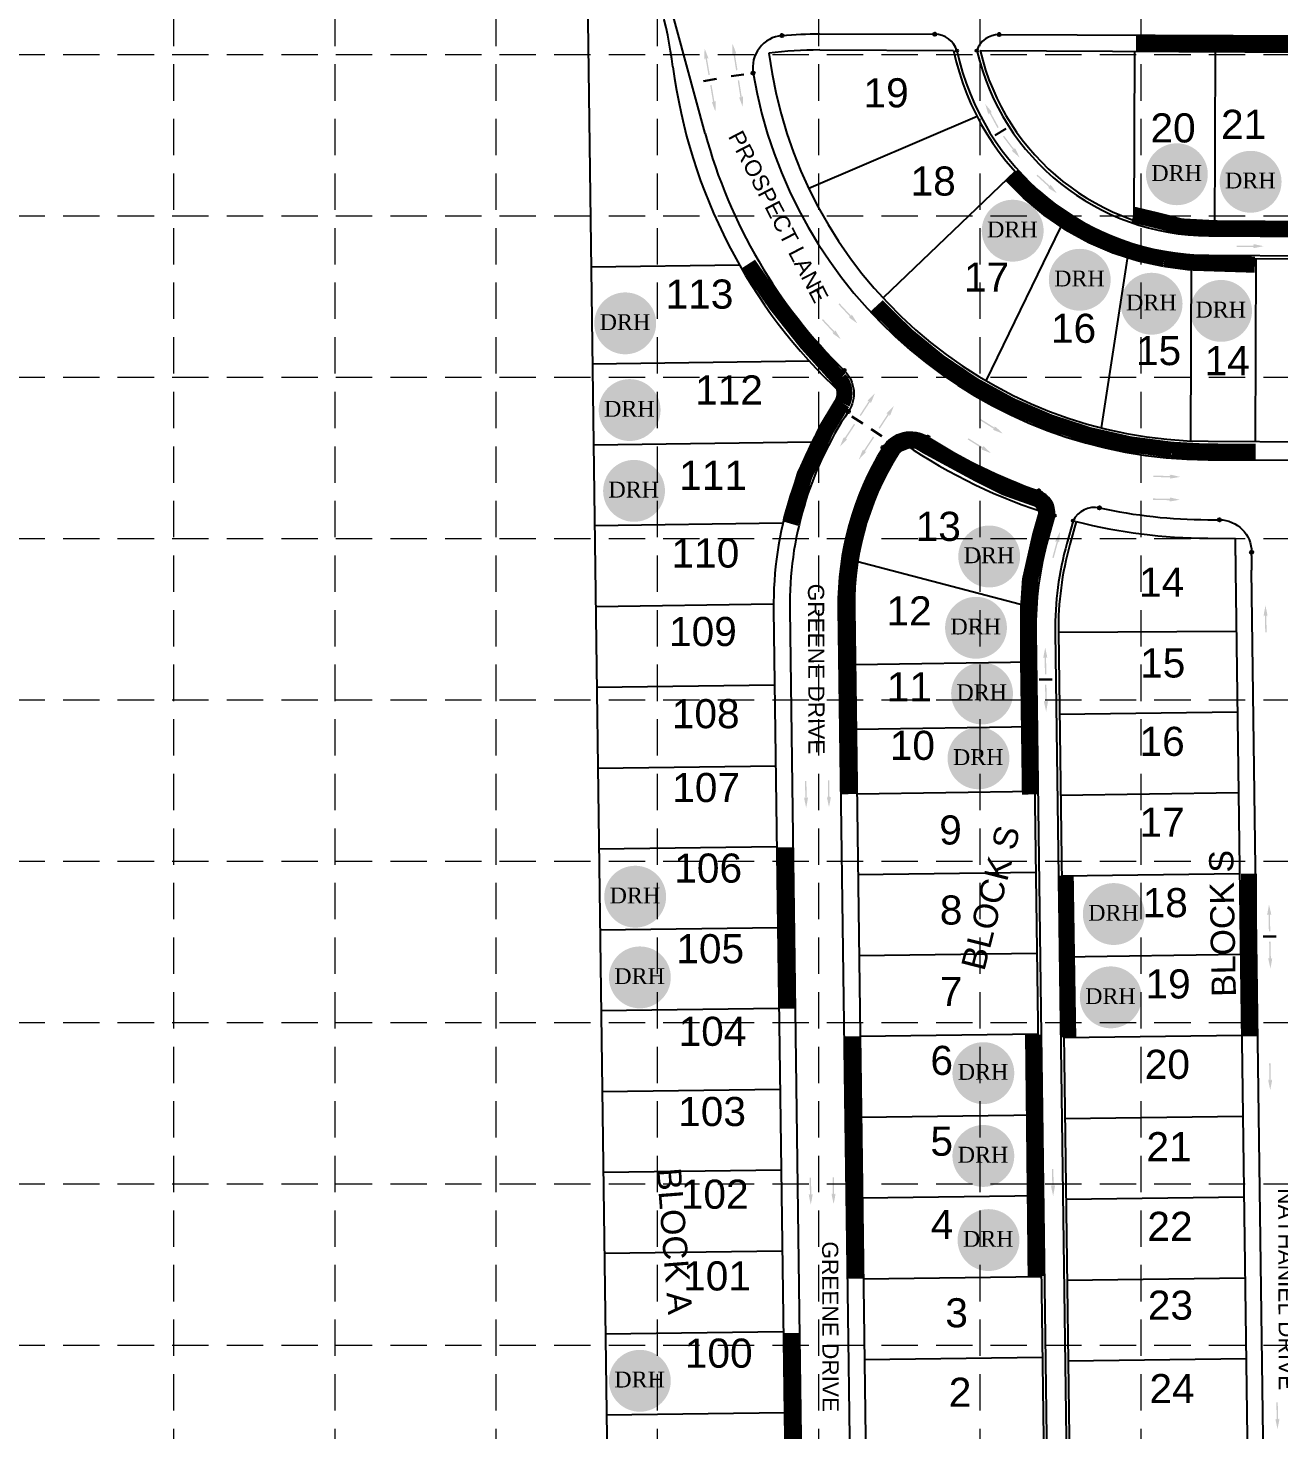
# Model space of a CAD drawing. Header units: inches. Extents: x -5337 to 1057, y 15227 to 19227.
# Drawn here: x -3128 to -2354, y 17872 to 18739 of the extents above; entities that cross this region are included whole.
import ezdxf
from ezdxf.enums import TextEntityAlignment as Align

# ---------------------------------------------------------------- set-up
doc = ezdxf.new("R2010")
doc.units = ezdxf.units.IN
doc.header["$LTSCALE"] = 150
doc.header["$MEASUREMENT"] = 0
doc.linetypes.add('HIDDEN', pattern=[0.375, 0.25, -0.125])
for name, color, linetype in [('1 BLOCK NUMBERS', 7, 'Continuous'), ('1 LOT NUMBER', 7, 'Continuous'), ('BASE', 7, 'Continuous'), ('EROSION BLANKET', 84, 'Continuous'), ('grid', 7, 'HIDDEN'), ('LOT NUM', 7, 'Continuous'), ('LOTLINE', 7, 'Continuous'), ('PAVING', 7, 'Continuous'), ('ROW', 7, 'Continuous')]:
    doc.layers.add(name, color=color, linetype=linetype)
doc.styles.add('DRHorton', font='dutcheb.ttf')
doc.styles.get("Standard").update_dxf_attribs({"font": 'ARIAL.TTF', "height": 25})

# ---------------------------------------------------------------- blocks, each defined once
blk = doc.blocks.new('DRHorton')
h = blk.add_hatch(color=1)
h.paths.add_polyline_path([(78.7, 25.78, 1), (40.43, 25.78, 1)])
h.paths.add_polyline_path([(42.33, 17.91), (76.5, 17.91), (76.5, 34.87), (42.33, 34.87)], flags=24)
at = {"layer": 'BASE', "color": 176, "style": 'DRHorton'}
blk.add_text('DRH', height=9.814, dxfattribs=at).set_placement((59.39, 21.64), align=Align.CENTER)

msp = doc.modelspace()

# ---------------------------------------------------------------- hatches: boundary and pattern name
at = {"layer": 'PAVING', "linetype": 'Continuous', "lineweight": 30}
h = msp.add_hatch(color=256, dxfattribs=at)
edge = h.paths.add_edge_path()
edge.add_line((-2708.91, 18720.16), (-2708.5, 18720.78))
edge.add_line((-2708.5, 18720.78), (-2706.69, 18710.35))
edge.add_line((-2706.69, 18710.35), (-2705.85, 18710.5))
edge.add_line((-2705.85, 18710.5), (-2707.66, 18720.92))
edge.add_line((-2707.66, 18720.92), (-2706.96, 18720.49))
edge.add_line((-2706.96, 18720.49), (-2706.96, 18720.49))
edge.add_ellipse((-2707.02, 18721.03), major_axis=(0.096, -0.552), ratio=0.285714, start_angle=345.50328, end_angle=485.83153)
edge.add_line((-2706.94, 18721.37), (-2706.95, 18721.37))
edge.add_line((-2706.95, 18721.37), (-2709.09, 18726.81))
edge.add_line((-2709.09, 18726.81), (-2709.23, 18720.97))
edge.add_line((-2709.23, 18720.97), (-2709.23, 18720.97))
edge.add_ellipse((-2709.04, 18720.68), major_axis=(0.096, -0.552), ratio=0.285714, start_angle=235.27307, end_angle=377.18267)
edge.add_line((-2708.9, 18720.16), (-2708.91, 18720.16))
edge.add_line((-2708.91, 18720.16), (-2708.91, 18720.16))
edge.add_line((-2708.91, 18720.16), (-2708.91, 18720.16))
h = msp.add_hatch(color=256, dxfattribs=at)
edge = h.paths.add_edge_path()
edge.add_line((-2691.68, 18723.09), (-2691.27, 18723.7))
edge.add_line((-2691.27, 18723.7), (-2689.58, 18713.26))
edge.add_line((-2689.58, 18713.26), (-2688.73, 18713.39))
edge.add_line((-2688.73, 18713.39), (-2690.42, 18723.84))
edge.add_line((-2690.42, 18723.84), (-2689.74, 18723.39))
edge.add_line((-2689.74, 18723.39), (-2689.73, 18723.39))
edge.add_ellipse((-2689.78, 18723.93), major_axis=(0.089, -0.553), ratio=0.285714, start_angle=345.50328, end_angle=485.83153)
edge.add_line((-2689.71, 18724.28), (-2689.71, 18724.28))
edge.add_line((-2689.71, 18724.28), (-2691.79, 18729.75))
edge.add_line((-2691.79, 18729.75), (-2691.99, 18723.9))
edge.add_line((-2691.99, 18723.9), (-2691.99, 18723.91))
edge.add_ellipse((-2691.81, 18723.61), major_axis=(0.089, -0.553), ratio=0.285714, start_angle=235.27307, end_angle=377.18267)
edge.add_line((-2691.68, 18723.09), (-2691.68, 18723.09))
edge.add_line((-2691.68, 18723.09), (-2691.68, 18723.09))
edge.add_line((-2691.68, 18723.09), (-2691.68, 18723.09))
h = msp.add_hatch(color=256, dxfattribs=at)
edge = h.paths.add_edge_path()
edge.add_line((-2704.42, 18694.06), (-2703.83, 18693.61))
edge.add_line((-2703.83, 18693.61), (-2705.61, 18704.04))
edge.add_line((-2705.61, 18704.04), (-2704.76, 18704.19))
edge.add_line((-2704.76, 18704.19), (-2702.99, 18693.75))
edge.add_line((-2702.99, 18693.75), (-2702.48, 18694.4))
edge.add_line((-2702.48, 18694.4), (-2702.48, 18694.4))
edge.add_ellipse((-2702.35, 18693.87), major_axis=(-0.094, 0.552), ratio=0.285714, start_angle=-125.83153, end_angle=14.49672, ccw=False)
edge.add_line((-2702.16, 18693.57), (-2702.17, 18693.57))
edge.add_line((-2702.17, 18693.57), (-2702.37, 18687.72))
edge.add_line((-2702.37, 18687.72), (-2704.45, 18693.19))
edge.add_line((-2704.45, 18693.19), (-2704.45, 18693.19))
edge.add_ellipse((-2704.37, 18693.52), major_axis=(-0.094, 0.552), ratio=0.285714, start_angle=-17.18267, end_angle=124.72693, ccw=False)
edge.add_line((-2704.42, 18694.06), (-2704.42, 18694.06))
edge.add_line((-2704.42, 18694.06), (-2704.42, 18694.06))
edge.add_line((-2704.42, 18694.06), (-2704.42, 18694.06))
h = msp.add_hatch(color=256, dxfattribs=at)
edge = h.paths.add_edge_path()
edge.add_line((-2687.49, 18696.94), (-2686.91, 18696.48))
edge.add_line((-2686.91, 18696.48), (-2688.57, 18706.94))
edge.add_line((-2688.57, 18706.94), (-2687.72, 18707.07))
edge.add_line((-2687.72, 18707.07), (-2686.06, 18696.62))
edge.add_line((-2686.06, 18696.62), (-2685.55, 18697.26))
edge.add_line((-2685.55, 18697.26), (-2685.55, 18697.26))
edge.add_ellipse((-2685.42, 18696.73), major_axis=(-0.088, 0.553), ratio=0.285714, start_angle=-125.83153, end_angle=14.49672, ccw=False)
edge.add_line((-2685.24, 18696.42), (-2685.25, 18696.43))
edge.add_line((-2685.25, 18696.43), (-2685.51, 18690.58))
edge.add_line((-2685.51, 18690.58), (-2687.54, 18696.07))
edge.add_line((-2687.54, 18696.07), (-2687.53, 18696.07))
edge.add_ellipse((-2687.45, 18696.4), major_axis=(-0.088, 0.553), ratio=0.285714, start_angle=-17.18267, end_angle=124.72693, ccw=False)
edge.add_line((-2687.49, 18696.94), (-2687.49, 18696.94))
edge.add_line((-2687.49, 18696.94), (-2687.49, 18696.94))
edge.add_line((-2687.49, 18696.94), (-2687.49, 18696.94))
at = {"layer": 'PAVING'}
h = msp.add_hatch(color=256, dxfattribs=at)
edge = h.paths.add_edge_path()
edge.add_line((-2531.49, 18687.06), (-2532.18, 18687.29))
edge.add_line((-2532.18, 18687.29), (-2527.13, 18677.99))
edge.add_line((-2527.13, 18677.99), (-2527.89, 18677.58))
edge.add_line((-2527.89, 18677.58), (-2532.94, 18686.88))
edge.add_line((-2532.94, 18686.88), (-2533.21, 18686.11))
edge.add_line((-2533.21, 18686.11), (-2533.21, 18686.11))
edge.add_ellipse((-2533.5, 18686.56), major_axis=(0.267, -0.492), ratio=0.285714, start_angle=-125.83153, end_angle=14.49672, ccw=False)
edge.add_line((-2533.77, 18686.79), (-2533.77, 18686.79))
edge.add_line((-2533.77, 18686.79), (-2535.47, 18692.39))
edge.add_line((-2535.47, 18692.39), (-2531.74, 18687.89))
edge.add_line((-2531.74, 18687.89), (-2531.74, 18687.89))
edge.add_ellipse((-2531.7, 18687.55), major_axis=(0.267, -0.492), ratio=0.285714, start_angle=-17.18267, end_angle=124.72693, ccw=False)
edge.add_line((-2531.49, 18687.06), (-2531.49, 18687.06))
edge.add_line((-2531.49, 18687.06), (-2531.49, 18687.06))
edge.add_line((-2531.49, 18687.06), (-2531.49, 18687.06))
h = msp.add_hatch(color=256, dxfattribs=at)
edge = h.paths.add_edge_path()
edge.add_line((-2517.38, 18665.08), (-2517.45, 18664.35))
edge.add_line((-2517.45, 18664.35), (-2523.85, 18672.78))
edge.add_line((-2523.85, 18672.78), (-2524.54, 18672.27))
edge.add_line((-2524.54, 18672.27), (-2518.14, 18663.83))
edge.add_line((-2518.14, 18663.83), (-2518.96, 18663.9))
edge.add_line((-2518.96, 18663.9), (-2518.96, 18663.9))
edge.add_ellipse((-2518.66, 18663.45), major_axis=(-0.338, 0.446), ratio=0.285714, start_angle=345.50328, end_angle=485.83153)
edge.add_line((-2518.57, 18663.11), (-2518.57, 18663.11))
edge.add_line((-2518.57, 18663.11), (-2514.16, 18659.26))
edge.add_line((-2514.16, 18659.26), (-2516.72, 18664.51))
edge.add_line((-2516.72, 18664.51), (-2516.72, 18664.51))
edge.add_ellipse((-2517.02, 18664.69), major_axis=(-0.338, 0.446), ratio=0.285714, start_angle=235.27307, end_angle=377.18267)
edge.add_line((-2517.38, 18665.08), (-2517.38, 18665.08))
edge.add_line((-2517.38, 18665.08), (-2517.38, 18665.08))
edge.add_line((-2517.38, 18665.08), (-2517.38, 18665.08))
h = msp.add_hatch(color=256, dxfattribs=at)
edge = h.paths.add_edge_path()
edge.add_line((-2496.66, 18640.97), (-2495.92, 18640.97))
edge.add_line((-2495.92, 18640.97), (-2503.73, 18648.11))
edge.add_line((-2503.73, 18648.11), (-2503.15, 18648.75))
edge.add_line((-2503.15, 18648.75), (-2495.34, 18641.61))
edge.add_line((-2495.34, 18641.61), (-2495.34, 18642.43))
edge.add_line((-2495.34, 18642.43), (-2495.34, 18642.43))
edge.add_ellipse((-2494.91, 18642.09), major_axis=(-0.413, 0.378), ratio=0.285714, start_angle=-125.83153, end_angle=14.49672, ccw=False)
edge.add_line((-2494.58, 18641.97), (-2494.58, 18641.96))
edge.add_line((-2494.58, 18641.96), (-2491.15, 18637.23))
edge.add_line((-2491.15, 18637.23), (-2496.15, 18640.26))
edge.add_line((-2496.15, 18640.26), (-2496.15, 18640.26))
edge.add_ellipse((-2496.29, 18640.57), major_axis=(-0.413, 0.378), ratio=0.285714, start_angle=-17.18267, end_angle=124.72693, ccw=False)
edge.add_line((-2496.66, 18640.97), (-2496.66, 18640.97))
edge.add_line((-2496.66, 18640.97), (-2496.66, 18640.97))
edge.add_line((-2496.66, 18640.97), (-2496.66, 18640.97))
h = msp.add_hatch(color=256, dxfattribs=at)
edge = h.paths.add_edge_path()
edge.add_line((-2369.87, 18603.56), (-2369.34, 18604.06))
edge.add_line((-2369.34, 18604.06), (-2379.92, 18604.03))
edge.add_line((-2379.92, 18604.03), (-2379.92, 18604.89))
edge.add_line((-2379.92, 18604.89), (-2369.34, 18604.92))
edge.add_line((-2369.34, 18604.92), (-2369.89, 18605.52))
edge.add_line((-2369.89, 18605.52), (-2369.89, 18605.53))
edge.add_ellipse((-2369.35, 18605.57), major_axis=(-0.56, -0.002), ratio=0.285714, start_angle=-125.83153, end_angle=14.49672, ccw=False)
edge.add_line((-2369.02, 18605.7), (-2369.02, 18605.7))
edge.add_line((-2369.02, 18605.7), (-2363.29, 18604.53))
edge.add_line((-2363.29, 18604.53), (-2369.02, 18603.38))
edge.add_line((-2369.02, 18603.38), (-2369.02, 18603.38))
edge.add_ellipse((-2369.34, 18603.51), major_axis=(-0.56, -0.002), ratio=0.285714, start_angle=-17.18267, end_angle=124.72693, ccw=False)
edge.add_line((-2369.87, 18603.56), (-2369.87, 18603.56))
edge.add_line((-2369.87, 18603.56), (-2369.87, 18603.56))
edge.add_line((-2369.87, 18603.56), (-2369.87, 18603.56))
h = msp.add_hatch(color=256, dxfattribs=at)
edge = h.paths.add_edge_path()
edge.add_line((-2619.78, 18560.87), (-2619.05, 18560.82))
edge.add_line((-2619.05, 18560.82), (-2626.27, 18568.56))
edge.add_line((-2626.27, 18568.56), (-2625.64, 18569.14))
edge.add_line((-2625.64, 18569.14), (-2618.42, 18561.41))
edge.add_line((-2618.42, 18561.41), (-2618.35, 18562.22))
edge.add_line((-2618.35, 18562.22), (-2618.35, 18562.22))
edge.add_ellipse((-2617.95, 18561.85), major_axis=(-0.382, 0.409), ratio=0.285714, start_angle=-125.83153, end_angle=14.49672, ccw=False)
edge.add_line((-2617.63, 18561.7), (-2617.63, 18561.7))
edge.add_line((-2617.63, 18561.7), (-2614.59, 18556.71))
edge.add_line((-2614.59, 18556.71), (-2619.33, 18560.13))
edge.add_line((-2619.33, 18560.13), (-2619.33, 18560.12))
edge.add_ellipse((-2619.45, 18560.45), major_axis=(-0.382, 0.409), ratio=0.285714, start_angle=-17.18267, end_angle=124.72693, ccw=False)
edge.add_line((-2619.78, 18560.87), (-2619.78, 18560.87))
edge.add_line((-2619.78, 18560.87), (-2619.78, 18560.87))
edge.add_line((-2619.78, 18560.87), (-2619.78, 18560.87))
h = msp.add_hatch(color=256, dxfattribs=at)
edge = h.paths.add_edge_path()
edge.add_line((-2630.02, 18551.13), (-2629.29, 18551.07))
edge.add_line((-2629.29, 18551.07), (-2636.51, 18558.81))
edge.add_line((-2636.51, 18558.81), (-2635.88, 18559.4))
edge.add_line((-2635.88, 18559.4), (-2628.66, 18551.66))
edge.add_line((-2628.66, 18551.66), (-2628.59, 18552.48))
edge.add_line((-2628.59, 18552.48), (-2628.59, 18552.48))
edge.add_ellipse((-2628.19, 18552.11), major_axis=(-0.382, 0.409), ratio=0.285714, start_angle=-125.83153, end_angle=14.49672, ccw=False)
edge.add_line((-2627.87, 18551.96), (-2627.88, 18551.96))
edge.add_line((-2627.88, 18551.96), (-2624.83, 18546.96))
edge.add_line((-2624.83, 18546.96), (-2629.57, 18550.38))
edge.add_line((-2629.57, 18550.38), (-2629.57, 18550.38))
edge.add_ellipse((-2629.69, 18550.7), major_axis=(-0.382, 0.409), ratio=0.285714, start_angle=-17.18267, end_angle=124.72693, ccw=False)
edge.add_line((-2630.02, 18551.13), (-2630.02, 18551.13))
edge.add_line((-2630.02, 18551.13), (-2630.02, 18551.13))
edge.add_line((-2630.02, 18551.13), (-2630.02, 18551.13))
at = {"layer": 'PAVING', "linetype": 'Continuous', "lineweight": 30}
h = msp.add_hatch(color=256, dxfattribs=at)
edge = h.paths.add_edge_path()
edge.add_line((-2608.11, 18508.66), (-2607.39, 18508.84))
edge.add_line((-2607.39, 18508.84), (-2613.17, 18499.97))
edge.add_line((-2613.17, 18499.97), (-2612.45, 18499.5))
edge.add_line((-2612.45, 18499.5), (-2606.67, 18508.37))
edge.add_line((-2606.67, 18508.37), (-2606.46, 18507.58))
edge.add_line((-2606.46, 18507.58), (-2606.46, 18507.57))
edge.add_ellipse((-2606.14, 18508.01), major_axis=(-0.306, -0.469), ratio=0.285714, start_angle=345.50328, end_angle=485.83153)
edge.add_line((-2605.85, 18508.21), (-2605.85, 18508.21))
edge.add_line((-2605.85, 18508.21), (-2603.71, 18513.65))
edge.add_line((-2603.71, 18513.65), (-2607.79, 18509.47))
edge.add_line((-2607.79, 18509.47), (-2607.79, 18509.47))
edge.add_ellipse((-2607.86, 18509.13), major_axis=(-0.306, -0.469), ratio=0.285714, start_angle=235.27307, end_angle=377.18267)
edge.add_line((-2608.11, 18508.66), (-2608.11, 18508.66))
edge.add_line((-2608.11, 18508.66), (-2608.11, 18508.66))
edge.add_line((-2608.11, 18508.66), (-2608.11, 18508.66))
h = msp.add_hatch(color=256, dxfattribs=at)
edge = h.paths.add_edge_path()
edge.add_line((-2596.34, 18500.83), (-2595.62, 18501.01))
edge.add_line((-2595.62, 18501.01), (-2601.4, 18492.14))
edge.add_line((-2601.4, 18492.14), (-2600.68, 18491.67))
edge.add_line((-2600.68, 18491.67), (-2594.9, 18500.54))
edge.add_line((-2594.9, 18500.54), (-2594.69, 18499.75))
edge.add_line((-2594.69, 18499.75), (-2594.69, 18499.74))
edge.add_ellipse((-2594.36, 18500.18), major_axis=(-0.306, -0.469), ratio=0.285714, start_angle=345.50328, end_angle=485.83153)
edge.add_line((-2594.08, 18500.38), (-2594.08, 18500.38))
edge.add_line((-2594.08, 18500.38), (-2591.94, 18505.83))
edge.add_line((-2591.94, 18505.83), (-2596.02, 18501.64))
edge.add_line((-2596.02, 18501.64), (-2596.02, 18501.64))
edge.add_ellipse((-2596.08, 18501.3), major_axis=(-0.306, -0.469), ratio=0.285714, start_angle=235.27307, end_angle=377.18267)
edge.add_line((-2596.34, 18500.83), (-2596.34, 18500.83))
edge.add_line((-2596.34, 18500.83), (-2596.34, 18500.83))
edge.add_line((-2596.34, 18500.83), (-2596.34, 18500.83))
h = msp.add_hatch(color=256, dxfattribs=at)
edge = h.paths.add_edge_path()
edge.add_line((-2622.59, 18486.48), (-2622.47, 18485.76))
edge.add_line((-2622.47, 18485.76), (-2616.67, 18494.61))
edge.add_line((-2616.67, 18494.61), (-2615.95, 18494.14))
edge.add_line((-2615.95, 18494.14), (-2621.75, 18485.29))
edge.add_line((-2621.75, 18485.29), (-2620.94, 18485.41))
edge.add_line((-2620.94, 18485.41), (-2620.94, 18485.41))
edge.add_ellipse((-2621.2, 18484.94), major_axis=(0.307, 0.468), ratio=0.285714, start_angle=-125.83153, end_angle=14.49672, ccw=False)
edge.add_line((-2621.28, 18484.59), (-2621.28, 18484.59))
edge.add_line((-2621.28, 18484.59), (-2625.4, 18480.45))
edge.add_line((-2625.4, 18480.45), (-2623.21, 18485.87))
edge.add_line((-2623.21, 18485.87), (-2623.21, 18485.87))
edge.add_ellipse((-2622.93, 18486.06), major_axis=(0.307, 0.468), ratio=0.285714, start_angle=-17.18267, end_angle=124.72693, ccw=False)
edge.add_line((-2622.59, 18486.48), (-2622.59, 18486.48))
edge.add_line((-2622.59, 18486.48), (-2622.59, 18486.48))
edge.add_line((-2622.59, 18486.48), (-2622.59, 18486.48))
at = {"layer": 'PAVING'}
h = msp.add_hatch(color=256, dxfattribs=at)
edge = h.paths.add_edge_path()
edge.add_line((-2530.69, 18491.29), (-2529.97, 18491.43))
edge.add_line((-2529.97, 18491.43), (-2538.94, 18497.05))
edge.add_line((-2538.94, 18497.05), (-2538.48, 18497.78))
edge.add_line((-2538.48, 18497.78), (-2529.51, 18492.16))
edge.add_line((-2529.51, 18492.16), (-2529.66, 18492.97))
edge.add_line((-2529.66, 18492.97), (-2529.66, 18492.97))
edge.add_ellipse((-2529.18, 18492.72), major_axis=(-0.475, 0.297), ratio=0.285714, start_angle=-125.83153, end_angle=14.49672, ccw=False)
edge.add_line((-2528.83, 18492.65), (-2528.83, 18492.65))
edge.add_line((-2528.83, 18492.65), (-2524.6, 18488.61))
edge.add_line((-2524.6, 18488.61), (-2530.07, 18490.69))
edge.add_line((-2530.07, 18490.69), (-2530.06, 18490.69))
edge.add_ellipse((-2530.26, 18490.97), major_axis=(-0.475, 0.297), ratio=0.285714, start_angle=-17.18267, end_angle=124.72693, ccw=False)
edge.add_line((-2530.69, 18491.3), (-2530.69, 18491.29))
edge.add_line((-2530.69, 18491.29), (-2530.69, 18491.29))
edge.add_line((-2530.69, 18491.29), (-2530.69, 18491.29))
at = {"layer": 'PAVING', "linetype": 'Continuous', "lineweight": 30}
h = msp.add_hatch(color=256, dxfattribs=at)
edge = h.paths.add_edge_path()
edge.add_line((-2610.82, 18478.65), (-2610.7, 18477.93))
edge.add_line((-2610.7, 18477.93), (-2604.9, 18486.78))
edge.add_line((-2604.9, 18486.78), (-2604.18, 18486.31))
edge.add_line((-2604.18, 18486.31), (-2609.98, 18477.46))
edge.add_line((-2609.98, 18477.46), (-2609.17, 18477.58))
edge.add_line((-2609.17, 18477.58), (-2609.17, 18477.59))
edge.add_ellipse((-2609.43, 18477.11), major_axis=(0.307, 0.468), ratio=0.285714, start_angle=-125.83153, end_angle=14.49672, ccw=False)
edge.add_line((-2609.5, 18476.76), (-2609.51, 18476.77))
edge.add_line((-2609.51, 18476.77), (-2613.63, 18472.62))
edge.add_line((-2613.63, 18472.62), (-2611.44, 18478.04))
edge.add_line((-2611.44, 18478.04), (-2611.44, 18478.04))
edge.add_ellipse((-2611.15, 18478.23), major_axis=(0.307, 0.468), ratio=0.285714, start_angle=-17.18267, end_angle=124.72693, ccw=False)
edge.add_line((-2610.82, 18478.65), (-2610.82, 18478.65))
edge.add_line((-2610.82, 18478.65), (-2610.82, 18478.65))
edge.add_line((-2610.82, 18478.65), (-2610.82, 18478.65))
at = {"layer": 'PAVING'}
h = msp.add_hatch(color=256, dxfattribs=at)
edge = h.paths.add_edge_path()
edge.add_line((-2538.08, 18479.24), (-2537.36, 18479.38))
edge.add_line((-2537.36, 18479.38), (-2546.33, 18485))
edge.add_line((-2546.33, 18485), (-2545.87, 18485.73))
edge.add_line((-2545.87, 18485.73), (-2536.9, 18480.11))
edge.add_line((-2536.9, 18480.11), (-2537.04, 18480.91))
edge.add_line((-2537.04, 18480.91), (-2537.04, 18480.92))
edge.add_ellipse((-2536.56, 18480.66), major_axis=(-0.475, 0.297), ratio=0.285714, start_angle=-125.83153, end_angle=14.49672, ccw=False)
edge.add_line((-2536.22, 18480.6), (-2536.22, 18480.6))
edge.add_line((-2536.22, 18480.6), (-2531.99, 18476.56))
edge.add_line((-2531.99, 18476.56), (-2537.45, 18478.64))
edge.add_line((-2537.45, 18478.64), (-2537.45, 18478.64))
edge.add_ellipse((-2537.65, 18478.92), major_axis=(-0.475, 0.297), ratio=0.285714, start_angle=-17.18267, end_angle=124.72693, ccw=False)
edge.add_line((-2538.08, 18479.24), (-2538.08, 18479.24))
edge.add_line((-2538.08, 18479.24), (-2538.08, 18479.24))
edge.add_line((-2538.08, 18479.24), (-2538.08, 18479.24))
h = msp.add_hatch(color=256, dxfattribs=at)
edge = h.paths.add_edge_path()
edge.add_line((-2421.5, 18461.04), (-2420.95, 18461.53))
edge.add_line((-2420.95, 18461.53), (-2431.53, 18461.78))
edge.add_line((-2431.53, 18461.78), (-2431.52, 18462.64))
edge.add_line((-2431.52, 18462.64), (-2420.93, 18462.39))
edge.add_line((-2420.93, 18462.39), (-2421.47, 18463.01))
edge.add_line((-2421.47, 18463.01), (-2421.47, 18463.01))
edge.add_ellipse((-2420.93, 18463.04), major_axis=(-0.56, 0.014), ratio=0.285714, start_angle=-125.83153, end_angle=14.49672, ccw=False)
edge.add_line((-2420.6, 18463.16), (-2420.6, 18463.16))
edge.add_line((-2420.6, 18463.16), (-2414.9, 18461.84))
edge.add_line((-2414.9, 18461.84), (-2420.66, 18460.84))
edge.add_line((-2420.66, 18460.84), (-2420.66, 18460.84))
edge.add_ellipse((-2420.97, 18460.98), major_axis=(-0.56, 0.014), ratio=0.285714, start_angle=-17.18267, end_angle=124.72693, ccw=False)
edge.add_line((-2421.51, 18461.04), (-2421.5, 18461.04))
edge.add_line((-2421.5, 18461.04), (-2421.5, 18461.04))
edge.add_line((-2421.5, 18461.04), (-2421.5, 18461.04))
h = msp.add_hatch(color=256, dxfattribs=at)
edge = h.paths.add_edge_path()
edge.add_line((-2421.71, 18446.9), (-2421.16, 18447.39))
edge.add_line((-2421.16, 18447.39), (-2431.74, 18447.65))
edge.add_line((-2431.74, 18447.65), (-2431.72, 18448.51))
edge.add_line((-2431.72, 18448.51), (-2421.14, 18448.25))
edge.add_line((-2421.14, 18448.25), (-2421.67, 18448.87))
edge.add_line((-2421.67, 18448.87), (-2421.67, 18448.87))
edge.add_ellipse((-2421.13, 18448.9), major_axis=(-0.56, 0.014), ratio=0.285714, start_angle=-125.83153, end_angle=14.49672, ccw=False)
edge.add_line((-2420.8, 18449.02), (-2420.8, 18449.02))
edge.add_line((-2420.8, 18449.02), (-2415.1, 18447.7))
edge.add_line((-2415.1, 18447.7), (-2420.86, 18446.7))
edge.add_line((-2420.86, 18446.7), (-2420.86, 18446.71))
edge.add_ellipse((-2421.18, 18446.84), major_axis=(-0.56, 0.014), ratio=0.285714, start_angle=-17.18267, end_angle=124.72693, ccw=False)
edge.add_line((-2421.71, 18446.9), (-2421.71, 18446.9))
edge.add_line((-2421.71, 18446.9), (-2421.71, 18446.9))
edge.add_line((-2421.71, 18446.9), (-2421.71, 18446.9))
h = msp.add_hatch(color=256, dxfattribs=at)
edge = h.paths.add_edge_path()
edge.add_line((-2490.03, 18421.24), (-2490.37, 18421.89))
edge.add_line((-2490.37, 18421.89), (-2493.14, 18411.67))
edge.add_line((-2493.14, 18411.67), (-2493.97, 18411.9))
edge.add_line((-2493.97, 18411.9), (-2491.2, 18422.11))
edge.add_line((-2491.2, 18422.11), (-2491.93, 18421.74))
edge.add_line((-2491.93, 18421.74), (-2491.93, 18421.74))
edge.add_ellipse((-2491.83, 18422.27), major_axis=(-0.146, -0.541), ratio=0.285714, start_angle=-125.83153, end_angle=14.49672, ccw=False)
edge.add_line((-2491.87, 18422.62), (-2491.87, 18422.62))
edge.add_line((-2491.87, 18422.62), (-2489.23, 18427.85))
edge.add_line((-2489.23, 18427.85), (-2489.63, 18422.01))
edge.add_line((-2489.63, 18422.01), (-2489.64, 18422.02))
edge.add_ellipse((-2489.85, 18421.74), major_axis=(-0.146, -0.541), ratio=0.285714, start_angle=-17.18267, end_angle=124.72693, ccw=False)
edge.add_line((-2490.03, 18421.24), (-2490.03, 18421.24))
edge.add_line((-2490.03, 18421.24), (-2490.03, 18421.24))
edge.add_line((-2490.03, 18421.24), (-2490.03, 18421.24))
h = msp.add_hatch(color=256, dxfattribs=at)
edge = h.paths.add_edge_path()
edge.add_line((-2361.07, 18375.68), (-2361.58, 18376.21))
edge.add_line((-2361.58, 18376.21), (-2361.42, 18365.63))
edge.add_line((-2361.42, 18365.63), (-2362.28, 18365.62))
edge.add_line((-2362.28, 18365.62), (-2362.44, 18376.2))
edge.add_line((-2362.44, 18376.2), (-2363.04, 18375.64))
edge.add_line((-2363.04, 18375.64), (-2363.04, 18375.64))
edge.add_ellipse((-2363.09, 18376.18), major_axis=(0.008, -0.56), ratio=0.285714, start_angle=-125.83153, end_angle=14.49672, ccw=False)
edge.add_line((-2363.22, 18376.51), (-2363.22, 18376.51))
edge.add_line((-2363.22, 18376.51), (-2362.13, 18382.25))
edge.add_line((-2362.13, 18382.25), (-2360.91, 18376.54))
edge.add_line((-2360.91, 18376.54), (-2360.91, 18376.54))
edge.add_ellipse((-2361.03, 18376.22), major_axis=(0.008, -0.56), ratio=0.285714, start_angle=-17.18267, end_angle=124.72693, ccw=False)
edge.add_line((-2361.07, 18375.68), (-2361.07, 18375.68))
edge.add_line((-2361.07, 18375.68), (-2361.07, 18375.68))
edge.add_line((-2361.07, 18375.68), (-2361.07, 18375.68))
at = {"layer": 'PAVING', "linetype": 'Continuous', "lineweight": 30}
h = msp.add_hatch(color=256, dxfattribs=at)
edge = h.paths.add_edge_path()
edge.add_line((-2497.32, 18349.74), (-2497.83, 18350.28))
edge.add_line((-2497.83, 18350.28), (-2497.7, 18339.69))
edge.add_line((-2497.7, 18339.69), (-2498.56, 18339.68))
edge.add_line((-2498.56, 18339.68), (-2498.69, 18350.26))
edge.add_line((-2498.69, 18350.26), (-2499.29, 18349.71))
edge.add_line((-2499.29, 18349.71), (-2499.29, 18349.71))
edge.add_ellipse((-2499.34, 18350.25), major_axis=(0.007, -0.56), ratio=0.285714, start_angle=-125.83153, end_angle=14.49672, ccw=False)
edge.add_line((-2499.47, 18350.57), (-2499.47, 18350.57))
edge.add_line((-2499.47, 18350.57), (-2498.36, 18356.32))
edge.add_line((-2498.36, 18356.32), (-2497.15, 18350.6))
edge.add_line((-2497.15, 18350.6), (-2497.16, 18350.6))
edge.add_ellipse((-2497.28, 18350.28), major_axis=(0.007, -0.56), ratio=0.285714, start_angle=-17.18267, end_angle=124.72693, ccw=False)
edge.add_line((-2497.32, 18349.74), (-2497.32, 18349.74))
edge.add_line((-2497.32, 18349.74), (-2497.32, 18349.74))
edge.add_line((-2497.32, 18349.74), (-2497.32, 18349.74))
h = msp.add_hatch(color=256, dxfattribs=at)
edge = h.paths.add_edge_path()
edge.add_line((-2496.95, 18323.26), (-2497.44, 18322.71))
edge.add_line((-2497.44, 18322.71), (-2497.61, 18333.29))
edge.add_line((-2497.61, 18333.29), (-2498.47, 18333.28))
edge.add_line((-2498.47, 18333.28), (-2498.3, 18322.7))
edge.add_line((-2498.3, 18322.7), (-2498.91, 18323.24))
edge.add_line((-2498.91, 18323.24), (-2498.92, 18323.24))
edge.add_ellipse((-2498.95, 18322.7), major_axis=(-0.009, 0.56), ratio=0.285714, start_angle=345.50328, end_angle=485.83153)
edge.add_line((-2499.07, 18322.37), (-2499.07, 18322.37))
edge.add_line((-2499.07, 18322.37), (-2497.8, 18316.66))
edge.add_line((-2497.8, 18316.66), (-2496.75, 18322.41))
edge.add_line((-2496.75, 18322.41), (-2496.76, 18322.41))
edge.add_ellipse((-2496.89, 18322.73), major_axis=(-0.009, 0.56), ratio=0.285714, start_angle=235.27307, end_angle=377.18267)
edge.add_line((-2496.95, 18323.26), (-2496.95, 18323.26))
edge.add_line((-2496.95, 18323.26), (-2496.95, 18323.26))
edge.add_line((-2496.95, 18323.26), (-2496.95, 18323.26))
at = {"layer": 'PAVING'}
h = msp.add_hatch(color=256, dxfattribs=at)
edge = h.paths.add_edge_path()
edge.add_line((-2647.3, 18263.77), (-2646.79, 18263.24))
edge.add_line((-2646.79, 18263.24), (-2646.95, 18273.82))
edge.add_line((-2646.95, 18273.82), (-2646.09, 18273.83))
edge.add_line((-2646.09, 18273.83), (-2645.93, 18263.25))
edge.add_line((-2645.93, 18263.25), (-2645.33, 18263.81))
edge.add_line((-2645.33, 18263.81), (-2645.33, 18263.81))
edge.add_ellipse((-2645.28, 18263.27), major_axis=(-0.008, 0.56), ratio=0.285714, start_angle=-125.83153, end_angle=14.49672, ccw=False)
edge.add_line((-2645.15, 18262.94), (-2645.15, 18262.94))
edge.add_line((-2645.15, 18262.94), (-2646.24, 18257.2))
edge.add_line((-2646.24, 18257.2), (-2647.46, 18262.91))
edge.add_line((-2647.46, 18262.91), (-2647.46, 18262.91))
edge.add_ellipse((-2647.34, 18263.23), major_axis=(-0.008, 0.56), ratio=0.285714, start_angle=-17.18267, end_angle=124.72693, ccw=False)
edge.add_line((-2647.3, 18263.77), (-2647.3, 18263.77))
edge.add_line((-2647.3, 18263.77), (-2647.3, 18263.77))
edge.add_line((-2647.3, 18263.77), (-2647.3, 18263.77))
h = msp.add_hatch(color=256, dxfattribs=at)
edge = h.paths.add_edge_path()
edge.add_line((-2633.17, 18264.12), (-2632.66, 18263.58))
edge.add_line((-2632.66, 18263.58), (-2632.81, 18274.17))
edge.add_line((-2632.81, 18274.17), (-2631.95, 18274.18))
edge.add_line((-2631.95, 18274.18), (-2631.8, 18263.6))
edge.add_line((-2631.8, 18263.6), (-2631.2, 18264.16))
edge.add_line((-2631.2, 18264.16), (-2631.2, 18264.16))
edge.add_ellipse((-2631.15, 18263.62), major_axis=(-0.008, 0.56), ratio=0.285714, start_angle=-125.83153, end_angle=14.49672, ccw=False)
edge.add_line((-2631.01, 18263.29), (-2631.02, 18263.29))
edge.add_line((-2631.02, 18263.29), (-2632.11, 18257.54))
edge.add_line((-2632.11, 18257.54), (-2633.33, 18263.26))
edge.add_line((-2633.33, 18263.26), (-2633.33, 18263.26))
edge.add_ellipse((-2633.2, 18263.58), major_axis=(-0.008, 0.56), ratio=0.285714, start_angle=-17.18267, end_angle=124.72693, ccw=False)
edge.add_line((-2633.16, 18264.12), (-2633.17, 18264.12))
edge.add_line((-2633.17, 18264.12), (-2633.17, 18264.12))
edge.add_line((-2633.17, 18264.12), (-2633.17, 18264.12))
at = {"layer": 'PAVING', "linetype": 'Continuous', "lineweight": 30}
h = msp.add_hatch(color=256, dxfattribs=at)
edge = h.paths.add_edge_path()
edge.add_line((-2360.75, 18190.83), (-2360.26, 18191.38))
edge.add_line((-2360.26, 18191.38), (-2360.01, 18180.8))
edge.add_line((-2360.01, 18180.8), (-2359.15, 18180.82))
edge.add_line((-2359.15, 18180.82), (-2359.4, 18191.4))
edge.add_line((-2359.4, 18191.4), (-2358.78, 18190.87))
edge.add_line((-2358.78, 18190.87), (-2358.78, 18190.86))
edge.add_ellipse((-2358.75, 18191.41), major_axis=(0.014, -0.56), ratio=0.285714, start_angle=345.50328, end_angle=485.83153)
edge.add_line((-2358.63, 18191.74), (-2358.64, 18191.74))
edge.add_line((-2358.64, 18191.74), (-2359.95, 18197.44))
edge.add_line((-2359.95, 18197.44), (-2360.95, 18191.68))
edge.add_line((-2360.95, 18191.68), (-2360.95, 18191.68))
edge.add_ellipse((-2360.81, 18191.36), major_axis=(0.014, -0.56), ratio=0.285714, start_angle=235.27307, end_angle=377.18267)
edge.add_line((-2360.75, 18190.83), (-2360.75, 18190.83))
edge.add_line((-2360.75, 18190.83), (-2360.75, 18190.83))
edge.add_line((-2360.75, 18190.83), (-2360.75, 18190.83))
h = msp.add_hatch(color=256, dxfattribs=at)
edge = h.paths.add_edge_path()
edge.add_line((-2360.15, 18164.35), (-2359.63, 18163.82))
edge.add_line((-2359.63, 18163.82), (-2359.86, 18174.4))
edge.add_line((-2359.86, 18174.4), (-2359, 18174.42))
edge.add_line((-2359, 18174.42), (-2358.77, 18163.84))
edge.add_line((-2358.77, 18163.84), (-2358.18, 18164.4))
edge.add_line((-2358.18, 18164.4), (-2358.18, 18164.4))
edge.add_ellipse((-2358.12, 18163.86), major_axis=(-0.012, 0.56), ratio=0.285714, start_angle=-125.83153, end_angle=14.49672, ccw=False)
edge.add_line((-2357.99, 18163.54), (-2357.99, 18163.54))
edge.add_line((-2357.99, 18163.54), (-2359.05, 18157.78))
edge.add_line((-2359.05, 18157.78), (-2360.31, 18163.49))
edge.add_line((-2360.31, 18163.49), (-2360.3, 18163.49))
edge.add_ellipse((-2360.18, 18163.81), major_axis=(-0.012, 0.56), ratio=0.285714, start_angle=-17.18267, end_angle=124.72693, ccw=False)
edge.add_line((-2360.14, 18164.35), (-2360.15, 18164.35))
edge.add_line((-2360.15, 18164.35), (-2360.15, 18164.35))
edge.add_line((-2360.15, 18164.35), (-2360.15, 18164.35))
at = {"layer": 'PAVING'}
h = msp.add_hatch(color=256, dxfattribs=at)
edge = h.paths.add_edge_path()
edge.add_line((-2360.21, 18089.2), (-2359.7, 18088.67))
edge.add_line((-2359.7, 18088.67), (-2359.86, 18099.25))
edge.add_line((-2359.86, 18099.25), (-2359, 18099.27))
edge.add_line((-2359, 18099.27), (-2358.84, 18088.68))
edge.add_line((-2358.84, 18088.68), (-2358.24, 18089.24))
edge.add_line((-2358.24, 18089.24), (-2358.24, 18089.24))
edge.add_ellipse((-2358.2, 18088.7), major_axis=(-0.008, 0.56), ratio=0.285714, start_angle=-125.83153, end_angle=14.49672, ccw=False)
edge.add_line((-2358.06, 18088.38), (-2358.06, 18088.38))
edge.add_line((-2358.06, 18088.38), (-2359.16, 18082.63))
edge.add_line((-2359.16, 18082.63), (-2360.38, 18088.35))
edge.add_line((-2360.38, 18088.35), (-2360.38, 18088.35))
edge.add_ellipse((-2360.25, 18088.67), major_axis=(-0.008, 0.56), ratio=0.285714, start_angle=-17.18267, end_angle=124.72693, ccw=False)
edge.add_line((-2360.21, 18089.2), (-2360.21, 18089.2))
edge.add_line((-2360.21, 18089.2), (-2360.21, 18089.2))
edge.add_line((-2360.21, 18089.2), (-2360.21, 18089.2))
h = msp.add_hatch(color=256, dxfattribs=at)
edge = h.paths.add_edge_path()
edge.add_line((-2494.53, 18023.73), (-2494.02, 18023.19))
edge.add_line((-2494.02, 18023.19), (-2494.18, 18033.78))
edge.add_line((-2494.18, 18033.78), (-2493.32, 18033.79))
edge.add_line((-2493.32, 18033.79), (-2493.16, 18023.21))
edge.add_line((-2493.16, 18023.21), (-2492.56, 18023.77))
edge.add_line((-2492.56, 18023.77), (-2492.56, 18023.77))
edge.add_ellipse((-2492.51, 18023.23), major_axis=(-0.008, 0.56), ratio=0.285714, start_angle=-125.83153, end_angle=14.49672, ccw=False)
edge.add_line((-2492.38, 18022.9), (-2492.38, 18022.9))
edge.add_line((-2492.38, 18022.9), (-2493.47, 18017.15))
edge.add_line((-2493.47, 18017.15), (-2494.7, 18022.87))
edge.add_line((-2494.7, 18022.87), (-2494.69, 18022.87))
edge.add_ellipse((-2494.57, 18023.19), major_axis=(-0.008, 0.56), ratio=0.285714, start_angle=-17.18267, end_angle=124.72693, ccw=False)
edge.add_line((-2494.53, 18023.73), (-2494.53, 18023.73))
edge.add_line((-2494.53, 18023.73), (-2494.53, 18023.73))
edge.add_line((-2494.53, 18023.73), (-2494.53, 18023.73))
h = msp.add_hatch(color=256, dxfattribs=at)
edge = h.paths.add_edge_path()
edge.add_line((-2644.44, 18018.34), (-2643.93, 18017.8))
edge.add_line((-2643.93, 18017.8), (-2644.09, 18028.39))
edge.add_line((-2644.09, 18028.39), (-2643.23, 18028.4))
edge.add_line((-2643.23, 18028.4), (-2643.07, 18017.82))
edge.add_line((-2643.07, 18017.82), (-2642.47, 18018.38))
edge.add_line((-2642.47, 18018.38), (-2642.47, 18018.38))
edge.add_ellipse((-2642.42, 18017.84), major_axis=(-0.008, 0.56), ratio=0.285714, start_angle=-125.83153, end_angle=14.49672, ccw=False)
edge.add_line((-2642.28, 18017.51), (-2642.29, 18017.51))
edge.add_line((-2642.29, 18017.51), (-2643.38, 18011.76))
edge.add_line((-2643.38, 18011.76), (-2644.6, 18017.48))
edge.add_line((-2644.6, 18017.48), (-2644.6, 18017.48))
edge.add_ellipse((-2644.47, 18017.8), major_axis=(-0.008, 0.56), ratio=0.285714, start_angle=-17.18267, end_angle=124.72693, ccw=False)
edge.add_line((-2644.43, 18018.34), (-2644.44, 18018.34))
edge.add_line((-2644.44, 18018.34), (-2644.44, 18018.34))
edge.add_line((-2644.44, 18018.34), (-2644.44, 18018.34))
h = msp.add_hatch(color=256, dxfattribs=at)
edge = h.paths.add_edge_path()
edge.add_line((-2630.3, 18018.68), (-2629.79, 18018.15))
edge.add_line((-2629.79, 18018.15), (-2629.95, 18028.74))
edge.add_line((-2629.95, 18028.74), (-2629.09, 18028.75))
edge.add_line((-2629.09, 18028.75), (-2628.93, 18018.17))
edge.add_line((-2628.93, 18018.17), (-2628.34, 18018.72))
edge.add_line((-2628.34, 18018.72), (-2628.33, 18018.73))
edge.add_ellipse((-2628.29, 18018.18), major_axis=(-0.008, 0.56), ratio=0.285714, start_angle=-125.83153, end_angle=14.49672, ccw=False)
edge.add_line((-2628.15, 18017.86), (-2628.15, 18017.86))
edge.add_line((-2628.15, 18017.86), (-2629.25, 18012.11))
edge.add_line((-2629.25, 18012.11), (-2630.47, 18017.83))
edge.add_line((-2630.47, 18017.83), (-2630.47, 18017.83))
edge.add_ellipse((-2630.34, 18018.15), major_axis=(-0.008, 0.56), ratio=0.285714, start_angle=-17.18267, end_angle=124.72693, ccw=False)
edge.add_line((-2630.3, 18018.69), (-2630.3, 18018.68))
edge.add_line((-2630.3, 18018.68), (-2630.3, 18018.68))
edge.add_line((-2630.3, 18018.68), (-2630.3, 18018.68))
h = msp.add_hatch(color=256, dxfattribs=at)
edge = h.paths.add_edge_path()
edge.add_line((-2355.72, 17879.51), (-2355.22, 17878.98))
edge.add_line((-2355.22, 17878.98), (-2355.37, 17889.56))
edge.add_line((-2355.37, 17889.56), (-2354.51, 17889.57))
edge.add_line((-2354.51, 17889.57), (-2354.36, 17878.99))
edge.add_line((-2354.36, 17878.99), (-2353.76, 17879.55))
edge.add_line((-2353.76, 17879.55), (-2353.76, 17879.55))
edge.add_ellipse((-2353.71, 17879.01), major_axis=(-0.008, 0.56), ratio=0.285714, start_angle=-125.83153, end_angle=14.49672, ccw=False)
edge.add_line((-2353.57, 17878.68), (-2353.57, 17878.68))
edge.add_line((-2353.57, 17878.68), (-2354.67, 17872.94))
edge.add_line((-2354.67, 17872.94), (-2355.89, 17878.65))
edge.add_line((-2355.89, 17878.65), (-2355.89, 17878.65))
edge.add_ellipse((-2355.76, 17878.97), major_axis=(-0.008, 0.56), ratio=0.285714, start_angle=-17.18267, end_angle=124.72693, ccw=False)
edge.add_line((-2355.72, 17879.51), (-2355.72, 17879.51))
edge.add_line((-2355.72, 17879.51), (-2355.72, 17879.51))
edge.add_line((-2355.72, 17879.51), (-2355.72, 17879.51))

# ---------------------------------------------------------------- linework, layer by layer
at = {"layer": 'EROSION BLANKET', "const_width": 10}
for points in [[(-2313.14, 18729.2), (-2442.28, 18729.77)], [(-2313.51, 18615.05), (-2393.74, 18615.61), (-2414.35, 18616.73), (-2428.56, 18620.35), (-2443.88, 18623.97)], [(-2618.81, 18411.34), (-2613, 18436.24), (-2604.36, 18458.51), (-2593.89, 18478.44), (-2589.57, 18481.93), (-2582.75, 18484.59), (-2577.1, 18484.09), (-2571.29, 18480.6), (-2538.71, 18462.99), (-2522.59, 18455.02), (-2501.15, 18447.38), (-2497.69, 18441.81), (-2497.93, 18438.22), (-2501.53, 18425.71), (-2507.8, 18398.03), (-2508.95, 18380.93), (-2508.95, 18346.76), (-2507.81, 18265.44)], [(-2619.69, 18265.64), (-2620.31, 18308.76), (-2621.07, 18384.71), (-2619.85, 18402.53), (-2618.22, 18413.14)], [(-2658.36, 18133), (-2659.48, 18232.75)], [(-2484.14, 18115.25), (-2485.72, 18215.19)], [(-2372.36, 18216.42), (-2372.28, 18115.88)], [(-2616.09, 17966.04), (-2617.1, 18115.92)], [(-2505.87, 18116.84), (-2504.26, 17967.55)], [(-2653.65, 17833.36), (-2654.78, 17932.45)]]:
    msp.add_lwpolyline(points, dxfattribs=at)
for points in [[(-2368.67, 18593.06), (-2409.02, 18594.33), (-2424.71, 18596.45, -0.171917), (-2519.37, 18648.39, -2.065591)], [(-2656.15, 18432.99), (-2647.31, 18462.79), (-2633.79, 18491.3), (-2623.94, 18507.59, 0.295775), (-2625.65, 18522.22, -0.049508), (-2682.1, 18593.43, -1.956122)], [(-2368.2, 18477.42), (-2399.78, 18477.51), (-2420.29, 18478.61, -0.187553), (-2602.6, 18567.67, 1.527186)]]:
    msp.add_lwpolyline(points, format="xyb", dxfattribs=at)
at = {"layer": 'grid', "color": 252, "linetype": 'HIDDEN', "lineweight": 0, "ltscale": 0.6}
for p, q in [((-3037.64, 19121.98), (-3037.64, 15630.29)), ((-2937.89, 19121.98), (-2937.89, 15630.29)), ((-2838.14, 19121.98), (-2838.14, 15630.29)), ((-2738.39, 19121.98), (-2738.39, 15630.29)), ((-2638.64, 19121.98), (-2638.64, 15630.29)), ((-2538.89, 19121.98), (-2538.89, 15630.29)), ((-2439.14, 19121.98), (-2439.14, 15630.29)), ((-5232.14, 18722.98), (952.36, 18722.98)), ((-5232.14, 18623.23), (952.36, 18623.23)), ((-5232.14, 18523.48), (952.36, 18523.48)), ((-5232.14, 18423.73), (952.36, 18423.73)), ((-5232.14, 18323.98), (952.36, 18323.98)), ((-5232.14, 18224.23), (952.36, 18224.23)), ((-5232.14, 18124.48), (952.36, 18124.48)), ((-5232.14, 18024.73), (952.36, 18024.73)), ((-5232.14, 17924.98), (952.36, 17924.98))]:
    msp.add_line(p, q, dxfattribs=at)
at = {"layer": 'LOTLINE'}
for p, q in [((-2785.68, 19067.45), (-2763.99, 17459.41)), ((-2443.17, 18725.04), (-2443.6, 18620.66)), ((-2393.17, 18724.83), (-2393.64, 18612.84)), ((-2540.5, 18684.65), (-2644.54, 18640.12)), ((-2517.05, 18650.64), (-2598.71, 18572.49)), ((-2485.4, 18623.43), (-2535.03, 18521.3)), ((-2446.44, 18604.74), (-2463.73, 18492.2)), ((-2408, 18597.26), (-2408.46, 18484.11)), ((-2368, 18596.73), (-2368.46, 18483.73)), ((-2687.42, 18592.78), (-2779.26, 18591.54)), ((-2644.23, 18533.35), (-2778.46, 18531.54)), ((-2642.64, 18483.37), (-2777.78, 18481.55)), ((-2660.7, 18433.12), (-2777.11, 18431.55)), ((-2505.83, 18380.9), (-2614.37, 18409.38)), ((-2666.42, 18383.04), (-2776.43, 18381.56)), ((-2490.19, 18365.73), (-2380.19, 18366.38)), ((-2505.94, 18347.18), (-2615.93, 18345.69)), ((-2665.77, 18333.05), (-2775.76, 18331.56)), ((-2379.52, 18316.38), (-2489.51, 18314.9)), ((-2505.4, 18307.18), (-2615.39, 18305.7)), ((-2665.09, 18283.05), (-2775.08, 18281.57)), ((-2504.86, 18267.18), (-2614.85, 18265.7)), ((-2378.84, 18266.38), (-2488.83, 18264.9)), ((-2664.42, 18233.05), (-2774.41, 18231.57)), ((-2504.19, 18217.19), (-2614.18, 18215.71)), ((-2378.17, 18216.39), (-2488.16, 18214.91)), ((-2663.74, 18183.06), (-2773.73, 18181.57)), ((-2503.52, 18167.19), (-2613.51, 18165.71)), ((-2377.49, 18166.39), (-2487.48, 18164.91)), ((-2663.07, 18133.06), (-2773.06, 18131.58)), ((-2502.84, 18117.2), (-2612.83, 18115.71)), ((-2376.82, 18116.4), (-2486.81, 18114.91)), ((-2662.4, 18083.07), (-2772.39, 18081.58)), ((-2502.17, 18067.2), (-2612.16, 18065.72)), ((-2376.14, 18066.4), (-2486.13, 18064.92)), ((-2661.72, 18033.07), (-2771.71, 18031.59)), ((-2501.49, 18017.21), (-2611.48, 18015.72)), ((-2375.47, 18016.41), (-2485.46, 18014.92)), ((-2661.05, 17983.08), (-2771.04, 17981.59)), ((-2500.82, 17967.21), (-2610.81, 17965.73)), ((-2374.8, 17966.41), (-2484.79, 17964.93)), ((-2660.37, 17933.08), (-2770.36, 17931.6)), ((-2500.14, 17917.22), (-2610.13, 17915.73)), ((-2374.12, 17916.42), (-2484.11, 17914.93)), ((-2659.7, 17883.09), (-2769.69, 17881.6))]:
    msp.add_line(p, q, dxfattribs=at)
at = {"layer": 'PAVING'}
for p, q in [((-2708.7, 18674.16), (-2751.97, 18833.78)), ((-2637.84, 18735.84), (-2566.71, 18735.55)), ((-2526.85, 18735.38), (-1994.35, 18733.19)), ((-2529.4, 18673.23), (-2522.47, 18677.24)), ((-2397.1, 18610.85), (-1955.65, 18609.03)), ((-2397.15, 18598.85), (-1955.7, 18597.03)), ((-2397.67, 18472.35), (-1985.45, 18470.65)), ((-2492.64, 18437.94), (-2496.57, 18423.9)), ((-2481.08, 18434.7), (-2485.01, 18420.66)), ((-2397.82, 18435.35), (-2390.65, 18435.32)), ((-2370.74, 18413.14), (-2370.73, 18415.24)), ((-2362.81, 17819.06), (-2370.7, 18404.07)), ((-2656.4, 18379.81), (-2645.33, 17559.23)), ((-2626.4, 18380.21), (-2618.78, 17815.61)), ((-2504.19, 18365.54), (-2496.66, 17807.25)), ((-2492.19, 18365.7), (-2484.66, 17807.42))]:
    msp.add_line(p, q, dxfattribs=at)
at = {"layer": 'PAVING', "linetype": 'Continuous', "lineweight": 30}
for p, q in [((-2684.7, 18710.78), (-2692.61, 18709.55)), ((-2701.79, 18707.93), (-2709.68, 18706.61)), ((-2611.22, 18494.85), (-2617.9, 18499.26)), ((-2599.45, 18487.02), (-2606.13, 18491.43)), ((-2502.08, 18336.45), (-2494.08, 18336.52)), ((-2355.5, 18177.68), (-2363.5, 18177.54))]:
    msp.add_line(p, q, dxfattribs=at)
at = {"layer": 'PAVING'}
for centre, radius in [((-2661.24, 18734.77), 1), ((-2566.71, 18735.55), 1), ((-2526.85, 18735.38), 1), ((-2552.97, 18725.49), 0.75), ((-2540.67, 18725.44), 0.75), ((-2679.06, 18711.56), 1), ((-2622.76, 18527.65), 1), ((-2620.13, 18502.24), 1), ((-2570.92, 18486.41), 1), ((-2598.71, 18480.09), 1), ((-2502.31, 18453.15), 1), ((-2464.89, 18442.66), 1), ((-2492.64, 18437.94), 0.75), ((-2481.08, 18434.7), 0.75), ((-2390.65, 18435.32), 1), ((-2370.73, 18415.24), 1)]:
    msp.add_circle(centre, radius, dxfattribs=at)
at = {"layer": 'PAVING', "extrusion": (0, 0, -1)}
for centre, radius, start, end in [((2638.81, 18500.84), 235, 84.52276, 90.23609), ((2636.75, 18513.36), 20, 134.38384, 213.77665), ((2581.71, 18469.56), 20, 31.76189, 122.63026), ((2390.73, 18415.32), 20, 90.23609, 180.23609)]:
    msp.add_arc(centre, radius, start, end, dxfattribs=at)
at = {"layer": 'PAVING'}
for centre, radius, start, end in [((-2566.77, 18721.05), 14.5, 17.84468, 89.76391), ((-2526.9, 18720.88), 14.5, 89.80383, 161.68405), ((-2659.33, 18714.86), 20, 95.47723, 189.50003), ((-2396.49, 18758.85), 160, 192.03275, 269.76391), ((-2396.49, 18758.85), 148, 193.04508, 269.76391), ((-2396.49, 18758.85), 286.5, 189.50003, 269.76391), ((-2396.49, 18758.85), 323.5, 195.17573, 225.61616), ((-2441.42, 18382.71), 215, 146.22335, 180.77286), ((-2396.49, 18758.85), 323.5, 237.36974, 250.90515), ((-2441.42, 18382.71), 185, 148.23811, 180.77286), ((-2507.06, 18439.45), 14.5, 354.05127, 70.90515), ((-2467.98, 18428.49), 14.5, 77.68765, 154.64286), ((-2396.49, 18758.85), 323.5, 257.79358, 269.76391), ((-2298.21, 18368.32), 206, 164.34709, 180.77286), ((-2298.21, 18368.32), 194, 164.34709, 180.77286), ((-1855.75, 18411.02), 515, 179.76391, 180.77286)]:
    msp.add_arc(centre, radius, start, end, dxfattribs=at)
at = {"layer": 'ROW'}
for p, q in [((-2637.88, 18725.84), (-2555.02, 18725.5)), ((-2538.61, 18725.43), (-1994.4, 18723.19)), ((-2397.09, 18612.85), (-2397.09, 18612.85)), ((-2397.09, 18612.85), (-1955.64, 18611.03)), ((-2397.15, 18596.85), (-2397.15, 18596.85)), ((-2397.15, 18596.85), (-1955.71, 18595.03)), ((-2397.62, 18483.85), (-1985.4, 18482.15)), ((-2494.55, 18438.52), (-2498.5, 18424.44)), ((-2479.14, 18434.21), (-2483.09, 18420.12)), ((-2397.87, 18423.85), (-2380.7, 18423.78)), ((-2380.74, 18413.18), (-2380.7, 18423.78)), ((-2380.7, 18403.94), (-2372.67, 17808.93)), ((-2666.4, 18379.67), (-2655.33, 17559.09)), ((-2616.4, 18380.35), (-2608.65, 17805.74)), ((-2506.19, 18365.51), (-2498.66, 17807.23)), ((-2490.19, 18365.73), (-2482.66, 17807.44))]:
    msp.add_line(p, q, dxfattribs=at)
for centre, radius, start, end in [((-3016.2, 18677.74), 290, 7.45608, 23.10375), ((-2638.81, 18500.84), 225, 89.76391, 97.77307), ((-2396.49, 18758.85), 275, 187.32695, 269.76391), ((-2396.49, 18758.85), 162, 191.87903, 269.76391), ((-2396.49, 18758.85), 146, 193.2304, 269.76391), ((-2396.49, 18758.85), 335, 187.45608, 227.09879), ((-2441.42, 18382.71), 225, 144.47378, 180.77286), ((-2441.42, 18382.71), 175, 145.35709, 180.77286), ((-2396.49, 18758.85), 335, 235.67439, 252.9787), ((-2396.49, 18758.85), 335, 255.71548, 269.76391), ((-2298.21, 18368.32), 208, 164.34709, 180.77286), ((-2298.21, 18368.32), 192, 164.34709, 180.77286), ((-1855.75, 18411.02), 525, 179.76391, 180.77286)]:
    msp.add_arc(centre, radius, start, end, dxfattribs=at)

# ---------------------------------------------------------------- block references
at = {"layer": 'grid', "zscale": 1.213134165493395}
for p in [(-2476.49, 18623.21), (-2430.88, 18618.56), (-2578.05, 18588.31), (-2536.57, 18557.96), (-2492.13, 18543.15), (-2449.16, 18538.71), (-2817.73, 18531.01), (-2815, 18477.4), (-2812.28, 18427.42), (-2592.58, 18386.84), (-2600.75, 18342.75), (-2597.01, 18302.12), (-2599.21, 18262.01), (-2811.57, 18176.45), (-2515.53, 18165.73), (-2808.68, 18126.55), (-2517.4, 18114.2), (-2596.21, 18067.34), (-2596.21, 18016.12), (-2593.01, 17964.1), (-2808.68, 17877.08)]:
    msp.add_blockref('DRHorton', p, dxfattribs=at)

# ---------------------------------------------------------------- texts
at = {"layer": '1 BLOCK NUMBERS'}
for s, rotation, p in [('BLOCK S ', 75.75747, (-2543.38, 18157.54)), ('BLOCK S ', 91.08646, (-2387.87, 18140.25)), ('BLOCK A ', 274.52822, (-2731.24, 18034.56))]:
    msp.add_text(s, height=15, rotation=rotation, dxfattribs=at).set_placement(p, align=Align.MIDDLE_LEFT)
at = {"layer": '1 LOT NUMBER'}
for s, p in [('19', (-2610.75, 18699.37)), ('20', (-2433.27, 18677.66)), ('21', (-2389.61, 18679.86)), ('18', (-2581.67, 18644.79)), ('17', (-2548.64, 18585.4)), ('113', (-2733.21, 18574.9)), ('16', (-2494.84, 18553.74)), ('15', (-2442.24, 18539.95)), ('14', (-2399.77, 18533.74)), ('112', (-2714.96, 18515.6)), ('111', (-2724.78, 18462.82)), ('13', (-2578.51, 18431.25)), ('110', (-2729.57, 18414.74)), ('14', (-2440.34, 18396.76)), ('12', (-2596.58, 18378.99)), ('109', (-2731.08, 18366.23)), ('15', (-2439.67, 18346.77)), ('11', (-2596.41, 18331.98)), ('108', (-2729.36, 18315.41)), ('10', (-2594.52, 18295.82)), ('16 ', (-2440.05, 18298.3)), ('107', (-2729.1, 18269.77)), ('9', (-2563.94, 18243.5)), ('17', (-2440.05, 18248.27)), ('106', (-2727.84, 18219.92)), ('18', (-2438.1, 18198.56)), ('8', (-2563.58, 18193.99)), ('105', (-2726.59, 18170.06)), ('19', (-2436.33, 18148.28)), ('7', (-2563.57, 18143.59)), ('104', (-2725.15, 18118.99)), ('6', (-2569.39, 18101.01)), ('20', (-2436.78, 18098.56)), ('103', (-2725.41, 18069.39)), ('5', (-2569.39, 18051.03)), ('21', (-2435.75, 18047.62)), ('102', (-2723.8, 18018.27)), ('4', (-2569.19, 17999.56)), ('22', (-2435.18, 17998.36)), ('101', (-2722.35, 17967.71)), ('23', (-2434.91, 17949.63)), ('3', (-2560.16, 17944.91)), ('100', (-2721.31, 17919.96)), ('2', (-2558.03, 17895.77)), ('24', (-2433.89, 17898.04))]:
    msp.add_text(s, height=18, dxfattribs=at).set_placement(p, align=Align.MIDDLE_LEFT)
at = {"layer": 'LOT NUM'}
for s, rotation, p in [('PROSPECT LANE', 297.35758, (-2690.31, 18674.83)), ('GREENE DRIVE', 270.18589, (-2640.14, 18395.8)), ('NATHANIEL DRIVE', 270.18589, (-2349.31, 18021.99)), ('GREENE DRIVE', 270.18589, (-2631.42, 17989.07))]:
    msp.add_text(s, height=10, rotation=rotation, dxfattribs=at).set_placement(p, align=Align.MIDDLE_LEFT)

doc.saveas('drawing.dxf')
